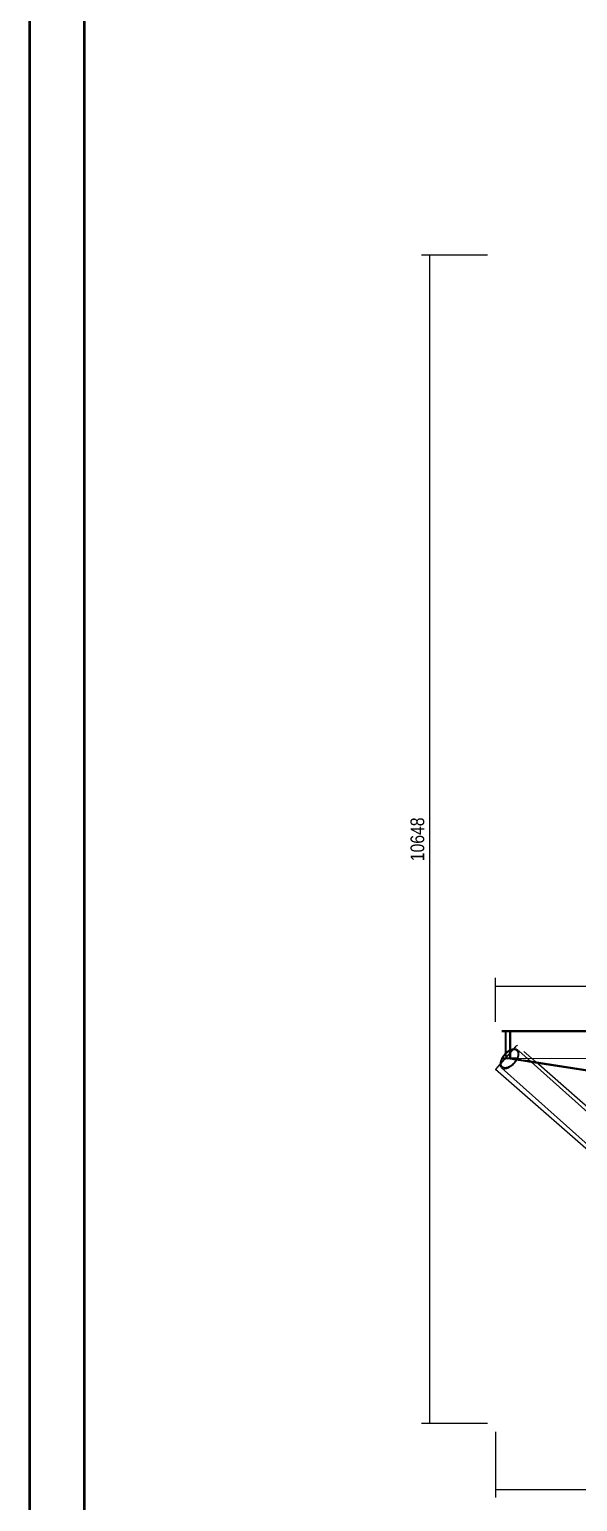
# Model space of a CAD drawing. Header units: millimetres. Extents: x -11795 to 47768, y 22971 to 65021.
# Drawn here: x -11795 to -6798, y 30562 to 43978 of the extents above; entities that cross this region are included whole.
import ezdxf

# ---------------------------------------------------------------- set-up
doc = ezdxf.new("R2010")
doc.units = ezdxf.units.MM
doc.linetypes.add('HIDDEN_50', pattern=[225, 150, -75])
for name, color, linetype, lineweight in [('DIMENSIONS', 3, 'Continuous', 18), ('FRAME', 7, 'Continuous', 50), ('PLATE_HIDDEN', 8, 'HIDDEN_50', 18), ('PLATE_VISIBLE', 7, 'Continuous', 35), ('PROFILE_HIDDEN', 9, 'HIDDEN_50', 18), ('PROFILE_VISIBLE', 4, 'Continuous', 25)]:
    doc.layers.add(name, color=color, linetype=linetype, lineweight=lineweight)
doc.styles.add('OpenSansCondensed-Light', font='OpenSansCondensed-Light.ttf')
doc.dimstyles.new('DIM_1_50', dxfattribs={"dimscale": 50, "dimtxt": 2.5, "dimasz": 2.5, "dimexe": 1.5, "dimexo": 1.5, "dimgap": 1, "dimtad": 1, "dimdec": 0, "dimzin": 12, "dimdsep": 46, "dimtxsty": 'OpenSansCondensed-Light', "dimtsz": 0.00125, "dimcen": 2.5, "dimclrd": 3, "dimclre": 3, "dimclrt": 3, "dimazin": 3, "dimtfac": 0.5, "dimtmove": 2, "dimatfit": 3})

msp = doc.modelspace()

# ---------------------------------------------------------------- linework, layer by layer
at = {"layer": 'FRAME'}
for points in [[(-11794.6, 22971.3), (47655.4, 22971.3), (47655.4, 65021.3), (-11794.6, 65021.3)], [(-11294.6, 23471.3), (47155.4, 23471.3), (47155.4, 64521.3), (-11294.6, 64521.3)]]:
    msp.add_lwpolyline(points, close=True, dxfattribs=at)
at = {"layer": 'PLATE_HIDDEN'}
for p, q in [((-7451.9, 34605.7), (-7451.9, 34620.3)), ((-7413.3, 34634.6), (-7413.3, 34664.6)), ((-7413.3, 34664.6), (-7413.3, 34634.6)), ((-7413.3, 34664.6), (-7413.3, 34599.6)), ((-7413.3, 34599.6), (-7413.3, 34614.6)), ((-7413.3, 34614.6), (-7413.3, 34599.6)), ((-7483.3, 34599.6), (-7338.3, 34599.6)), ((-7249.5, 34574), (-7451.9, 34605.7)), ((-5913.3, 34599.6), (-7413.3, 34599.6)), ((-7413.3, 34599.6), (-7240.5, 34572.6)), ((-7240.5, 34572.6), (-7413.3, 34599.6)), ((-7413.3, 34599.6), (-7240.5, 34572.6)), ((-7191.1, 34564.9), (-7413.3, 34599.6)), ((-7359, 34591.1), (-7339.2, 34588.1)), ((-7339.2, 34588.1), (-7359, 34591.1)), ((-7359, 34591.1), (-7339.2, 34588.1)), ((-7339.2, 34588.1), (-7359, 34591.1)), ((-5631.3, 34599.6), (-7338.3, 34599.6)), ((-7338.3, 34599.6), (-5631.3, 34599.6)), ((-7309.6, 34583.4), (-7289.9, 34580.3)), ((-7289.9, 34580.3), (-7309.6, 34583.4)), ((-7309.6, 34583.4), (-7289.9, 34580.3)), ((-7289.9, 34580.3), (-7309.6, 34583.4)), ((-7220.7, 34569.5), (-7201, 34566.4)), ((-7191.1, 34564.9), (-7220.7, 34569.5)), ((-7220.7, 34569.5), (-7191.1, 34564.9)), ((-7180.4, 34563.2), (-7219.9, 34569.4))]:
    msp.add_line(p, q, dxfattribs=at)
at = {"layer": 'PLATE_VISIBLE'}
for p, q in [((-7338.3, 34849.6), (-7488.3, 34849.6)), ((-7488.3, 34849.6), (-7338.3, 34849.6)), ((-7451.9, 34620.3), (-7451.9, 34849.6)), ((-7451.9, 34849.6), (-3753.9, 34848.8)), ((-7413.3, 34664.6), (-7413.3, 34849.6)), ((-7413.3, 34849.6), (-5913.3, 34849.6)), ((-7413.3, 34599.6), (-7413.3, 34849.6)), ((-7413.3, 34849.6), (-7413.3, 34664.6)), ((-7413.3, 34849.6), (-7413.3, 34664.6)), ((-3748.9, 34848.8), (-7413.3, 34849.6)), ((-7413.3, 34849.6), (-7413.3, 34599.6)), ((-7338.3, 34849.6), (-3750, 34849.6)), ((-3750, 34849.6), (-7338.3, 34849.6)), ((-3750, 34849.6), (-7338.3, 34849.6)), ((-7338.3, 34849.6), (-3750, 34849.6)), ((-3750, 34849.6), (-7338.3, 34849.6)), ((-7338.3, 34849.6), (-3750, 34849.6)), ((-7413.3, 34614.6), (-7413.3, 34634.6)), ((-7413.3, 34634.6), (-7413.3, 34614.6)), ((-7338.3, 34599.6), (-7488.3, 34599.6)), ((-7488.3, 34599.6), (-7483.3, 34599.6)), ((-7413.3, 34599.6), (-7359, 34591.1)), ((-7413.3, 34599.6), (-3750, 34026.3)), ((-7359, 34591.1), (-7413.3, 34599.6)), ((-7413.3, 34599.6), (-7359, 34591.1)), ((-7359, 34591.1), (-7413.3, 34599.6)), ((-7339.2, 34588.1), (-7309.6, 34583.4)), ((-7309.6, 34583.4), (-7339.2, 34588.1)), ((-7339.2, 34588.1), (-7309.6, 34583.4)), ((-7309.6, 34583.4), (-7339.2, 34588.1)), ((-7289.9, 34580.3), (-3750, 34026.3)), ((-3750, 34026.3), (-7289.9, 34580.3)), ((-7289.9, 34580.3), (-3750, 34026.3)), ((-3750, 34026.3), (-7289.9, 34580.3)), ((-7219.9, 34569.4), (-7249.5, 34574)), ((-7240.5, 34572.6), (-7220.7, 34569.5)), ((-7220.7, 34569.5), (-7240.5, 34572.6)), ((-7240.5, 34572.6), (-7220.7, 34569.5)), ((-7201, 34566.4), (-3750, 34026.3)), ((-3750, 34026.3), (-7191.1, 34564.9)), ((-7191.1, 34564.9), (-3750, 34026.3)), ((-3750, 34026.3), (-7191.1, 34564.9)), ((-3750, 34026.3), (-7180.4, 34563.2))]:
    msp.add_line(p, q, dxfattribs=at)
at = {"layer": 'PROFILE_HIDDEN'}
for p, q in [((-7449.7, 34611), (-7444.8, 34616.6)), ((-7444.5, 34617.1), (-7449.6, 34611.3)), ((-7444.8, 34616.6), (-7439.8, 34622.2)), ((-7439.4, 34622.8), (-7444.5, 34617.1)), ((-7441.4, 34614.9), (-7443.8, 34612.2)), ((-7443.7, 34612), (-7441.3, 34614.8)), ((-7438.9, 34617.8), (-7441.4, 34614.9)), ((-7441.3, 34614.8), (-7438.6, 34617.8)), ((-7439.8, 34622.2), (-7435, 34627.6)), ((-7434.4, 34628.5), (-7439.4, 34622.8)), ((-7436.4, 34620.6), (-7438.9, 34617.8)), ((-7438.6, 34617.8), (-7433.6, 34623.6)), ((-7435, 34627.7), (-7430.1, 34633.2)), ((-7429.3, 34634.3), (-7434.4, 34628.6)), ((-7433.6, 34623.6), (-7431.2, 34626.3)), ((-7431.7, 34625.9), (-7432.8, 34624.6)), ((-7429.1, 34628.9), (-7431.7, 34625.9)), ((-7431.2, 34626.3), (-7429.9, 34627.8)), ((-7430.1, 34633.2), (-7425.5, 34638.4)), ((-7424.5, 34639.7), (-7429.3, 34634.3)), ((-7424.4, 34634.4), (-7429.1, 34628.9)), ((-7426.1, 34632.2), (-7423.6, 34635)), ((-7425.3, 34638.6), (-7420.6, 34644)), ((-7422.2, 34636.8), (-7424.4, 34634.4)), ((-7419.4, 34645.5), (-7424.3, 34639.9)), ((-7423.6, 34635), (-7422.5, 34636.3)), ((-7420.9, 34638.3), (-7422.2, 34636.8)), ((-7420.6, 34644), (-7416.2, 34648.9)), ((-7420, 34639.1), (-7418.7, 34640.7)), ((-7414.8, 34650.7), (-7419.4, 34645.5)), ((-7418.7, 34640.7), (-7413.8, 34646.2)), ((-7415, 34645.1), (-7417.3, 34642.4)), ((-7415.9, 34649.2), (-7411.4, 34654.3)), ((-7414, 34646.2), (-7415, 34645.1)), ((-7409.8, 34656.3), (-7414.6, 34650.9)), ((-7413.8, 34646.2), (-7411.8, 34648.6)), ((-7412.2, 34670.5), (-7411.1, 34671.1)), ((-7411.8, 34648.6), (-7409.1, 34651.6)), ((-7410.5, 34650.3), (-7411.8, 34648.8)), ((-7411.4, 34654.3), (-7407.2, 34659)), ((-7411.1, 34671.1), (-7409, 34672.1)), ((-7406.1, 34655.4), (-7410.5, 34650.3)), ((-7407.9, 34680.4), (-7410.2, 34679.4)), ((-7405.5, 34661.1), (-7409.8, 34656.3)), ((-7409.1, 34651.6), (-7404.5, 34657)), ((-7409, 34672.1), (-7404.8, 34673.9)), ((-7405.7, 34681.4), (-7407.9, 34680.4)), ((-7406.9, 34659.3), (-7402.6, 34664.2)), ((-7404.3, 34657.4), (-7406.1, 34655.4)), ((-7403.4, 34682.3), (-7405.7, 34681.4)), ((-7400.7, 34666.6), (-7405.2, 34661.5)), ((-7404.8, 34673.9), (-7402.7, 34674.6)), ((-7404.5, 34657), (-7402.6, 34659.1)), ((-7401.8, 34660.3), (-7404.3, 34657.4)), ((-7399, 34684), (-7403.4, 34682.3)), ((-7402.7, 34674.6), (-7400.6, 34675.4)), ((-7402.6, 34664.2), (-7398.8, 34668.4)), ((-7402.6, 34659.1), (-7400, 34662.2)), ((-7397.6, 34665.2), (-7401.8, 34660.3)), ((-7396.7, 34671.1), (-7400.7, 34666.6)), ((-7400.6, 34675.4), (-7396.4, 34676.8)), ((-7400, 34662.2), (-7395.6, 34667.2)), ((-7396.8, 34684.7), (-7399, 34684)), ((-7398.8, 34668.4), (-7398.4, 34668.8)), ((-7398.4, 34668.8), (-7394.4, 34673.3)), ((-7396, 34667), (-7397.6, 34665.2)), ((-7394.6, 34685.4), (-7396.8, 34684.7)), ((-7396.3, 34671.5), (-7396.7, 34671.1)), ((-7396.4, 34676.8), (-7394.4, 34677.3)), ((-7392.1, 34676.2), (-7396.3, 34671.5)), ((-7393.6, 34669.8), (-7396, 34667)), ((-7395.6, 34667.2), (-7393.9, 34669.2)), ((-7390.2, 34686.6), (-7394.6, 34685.4)), ((-7394.4, 34677.3), (-7392.3, 34677.9)), ((-7394.4, 34673.3), (-7390.9, 34677.2)), ((-7393.9, 34669.2), (-7391.4, 34672.1)), ((-7389.8, 34674.3), (-7393.6, 34669.8)), ((-7392.3, 34677.9), (-7388.3, 34678.7)), ((-7388.4, 34680.3), (-7392.1, 34676.2)), ((-7391.4, 34672.1), (-7387.3, 34676.8)), ((-7390.9, 34677.2), (-7390.5, 34677.7)), ((-7390.5, 34677.7), (-7386.8, 34681.8)), ((-7388.2, 34687.1), (-7390.2, 34686.6)), ((-7388.4, 34675.9), (-7389.8, 34674.3)), ((-7388, 34680.8), (-7388.4, 34680.3)), ((-7386.1, 34678.5), (-7388.4, 34675.9)), ((-7388.3, 34678.7), (-7386.5, 34679)), ((-7386, 34687.6), (-7388.2, 34687.1)), ((-7384, 34685.1), (-7388, 34680.8)), ((-7387.3, 34676.8), (-7385.9, 34678.5)), ((-7386.8, 34681.8), (-7383.7, 34685.2)), ((-7386.5, 34679), (-7384.3, 34679.3)), ((-7382.6, 34682.6), (-7386.1, 34678.5)), ((-7381.8, 34688.3), (-7386, 34687.6)), ((-7385.9, 34678.5), (-7383.4, 34681.3)), ((-7384.3, 34679.3), (-7380.5, 34679.6)), ((-7380.7, 34688.8), (-7384, 34685.1)), ((-7383.7, 34685.2), (-7383.3, 34685.7)), ((-7383.4, 34681.3), (-7379.7, 34685.7)), ((-7383.3, 34685.7), (-7380, 34689.4)), ((-7381.4, 34684), (-7382.6, 34682.6)), ((-7380, 34688.5), (-7381.8, 34688.3)), ((-7379.3, 34686.5), (-7381.4, 34684)), ((-7380.3, 34689.3), (-7380.7, 34688.8)), ((-7380.5, 34679.6), (-7378.9, 34679.7)), ((-7376.7, 34693.2), (-7380.3, 34689.3)), ((-7380, 34689.4), (-7377.3, 34692.3)), ((-7377.7, 34688.7), (-7380, 34688.5)), ((-7379.7, 34685.7), (-7378.4, 34687.2)), ((-7376.2, 34690.1), (-7379.3, 34686.5)), ((-7378.9, 34679.7), (-7376.8, 34679.7)), ((-7378.4, 34687.2), (-7376.2, 34689.8)), ((-7373.8, 34688.9), (-7377.7, 34688.7)), ((-7377.3, 34692.3), (-7376.8, 34692.8)), ((-7376.8, 34692.8), (-7373.9, 34696)), ((-7376.8, 34679.7), (-7373.2, 34679.6)), ((-7373.8, 34696.4), (-7376.7, 34693.2)), ((-7376.2, 34689.8), (-7372.9, 34693.7)), ((-7375.2, 34691.3), (-7376.2, 34690.1)), ((-7373.4, 34693.5), (-7375.2, 34691.3)), ((-7373.9, 34696), (-7371.6, 34698.5)), ((-7373.4, 34696.9), (-7373.8, 34696.4)), ((-7372.1, 34688.8), (-7373.8, 34688.9)), ((-7370.2, 34700.3), (-7373.4, 34696.9)), ((-7370.7, 34696.6), (-7373.4, 34693.5)), ((-7373.2, 34679.6), (-7371.8, 34679.4)), ((-7372.9, 34693.7), (-7371.8, 34695)), ((-7369.9, 34688.8), (-7372.1, 34688.8)), ((-7371.8, 34695), (-7369.8, 34697.4)), ((-7371.8, 34679.4), (-7369.8, 34679.1)), ((-7371.6, 34698.5), (-7371.2, 34698.9)), ((-7371.2, 34698.9), (-7368.8, 34701.6)), ((-7369.9, 34697.6), (-7370.7, 34696.6)), ((-7367.8, 34703.1), (-7370.2, 34700.3)), ((-7368.3, 34699.5), (-7369.9, 34697.6)), ((-7366.2, 34688.5), (-7369.9, 34688.8)), ((-7369.8, 34697.4), (-7366.9, 34700.8)), ((-7369.8, 34679.1), (-7366.5, 34678.5)), ((-7368.8, 34701.6), (-7366.9, 34703.6)), ((-7366.1, 34702.1), (-7368.3, 34699.5)), ((-7367.3, 34703.6), (-7367.8, 34703.1)), ((-7364.6, 34706.5), (-7367.3, 34703.6)), ((-7366.9, 34703.6), (-7366.5, 34704)), ((-7366.9, 34700.8), (-7366, 34701.8)), ((-7366.5, 34704), (-7364.5, 34706.1)), ((-7366.5, 34678.5), (-7365.2, 34678.1)), ((-7364.7, 34688.2), (-7366.2, 34688.5)), ((-7365.5, 34702.9), (-7366.1, 34702.1)), ((-7366, 34701.8), (-7364.2, 34704)), ((-7364.2, 34704.5), (-7365.5, 34702.9)), ((-7365.2, 34678.1), (-7363.4, 34677.5)), ((-7362.7, 34687.9), (-7364.7, 34688.2)), ((-7362.6, 34708.7), (-7364.6, 34706.5)), ((-7364.5, 34706.1), (-7363.1, 34707.6)), ((-7364.2, 34704), (-7361.8, 34706.9)), ((-7362.5, 34706.5), (-7364.2, 34704.5)), ((-7363.4, 34677.5), (-7360.4, 34676.4)), ((-7362.8, 34708), (-7361.3, 34709.5)), ((-7359.3, 34687.1), (-7362.7, 34687.9)), ((-7362.1, 34709.2), (-7362.6, 34708.7)), ((-7362.1, 34707.1), (-7362.5, 34706.5)), ((-7359.9, 34711.6), (-7362.1, 34709.2)), ((-7361.1, 34708.3), (-7362.1, 34707.1)), ((-7361.8, 34706.9), (-7361.1, 34707.7)), ((-7361.3, 34709.5), (-7360.3, 34710.5)), ((-7359.9, 34709.8), (-7361.1, 34708.3)), ((-7361.1, 34707.7), (-7359.6, 34709.5)), ((-7360.4, 34676.4), (-7359.3, 34675.8)), ((-7360.1, 34710.7), (-7359.1, 34711.7)), ((-7358.3, 34713.3), (-7359.9, 34711.6)), ((-7359.6, 34709.5), (-7357.6, 34711.9)), ((-7359, 34711), (-7359.6, 34710.1)), ((-7358, 34686.6), (-7359.3, 34687.1)), ((-7359.3, 34675.8), (-7357.6, 34674.9)), ((-7359.1, 34711.7), (-7358.6, 34712.2)), ((-7358.3, 34711.9), (-7359, 34711)), ((-7358.4, 34712.3), (-7358, 34712.7)), ((-7357.9, 34713.7), (-7358.3, 34713.3)), ((-7358, 34712.4), (-7358.2, 34712)), ((-7356, 34686), (-7358, 34686.6)), ((-7356.2, 34715.5), (-7357.9, 34713.7)), ((-7357.6, 34711.9), (-7357.1, 34712.5)), ((-7357.6, 34674.9), (-7355, 34673.3)), ((-7357.1, 34712.5), (-7355.9, 34713.9)), ((-7355, 34716.7), (-7356.2, 34715.5)), ((-7353, 34684.7), (-7356, 34686)), ((-7355.9, 34713.9), (-7354.5, 34715.7)), ((-7355, 34673.3), (-7354.1, 34672.6)), ((-7353.5, 34718.3), (-7354.7, 34717.1)), ((-7354.5, 34715.7), (-7354.2, 34716.2)), ((-7354.2, 34716.2), (-7353.3, 34717.2)), ((-7354.1, 34672.6), (-7353.4, 34672)), ((-7352.7, 34719), (-7353.5, 34718.3)), ((-7353.3, 34717.2), (-7352.4, 34718.4)), ((-7351.8, 34684.1), (-7353, 34684.7)), ((-7351.8, 34719.9), (-7352.5, 34719.2)), ((-7352.2, 34718.7), (-7351.7, 34719.3)), ((-7350.1, 34683.1), (-7351.8, 34684.1)), ((-7351.7, 34719.3), (-7351.4, 34719.9)), ((-7175, 34565.3), (-7351.2, 34720.2)), ((-7347.4, 34681.3), (-7350.1, 34683.1)), ((-7346.5, 34680.6), (-7347.4, 34681.3)), ((-7345.7, 34679.9), (-7346.5, 34680.6)), ((-7222, 34569.3), (-7341.1, 34675.9)), ((-7502.3, 34550.6), (-7500.3, 34552.9)), ((-7500.3, 34552.9), (-7499.9, 34553.4)), ((-7498.1, 34555.7), (-7500, 34553.4)), ((-7499.9, 34553.4), (-7498.1, 34555.5)), ((-7498.3, 34550.3), (-7497.4, 34551.3)), ((-7495.9, 34558.2), (-7498.1, 34555.7)), ((-7497.4, 34551.3), (-7493, 34556.3)), ((-7489.1, 34566), (-7493.3, 34561.2)), ((-7491.1, 34558.6), (-7493.3, 34556.2)), ((-7493, 34556.3), (-7490.4, 34559.2)), ((-7491.6, 34562.9), (-7487.7, 34567.5)), ((-7488.7, 34561.4), (-7491.1, 34558.6)), ((-7490.4, 34559.2), (-7488.4, 34561.5)), ((-7484.4, 34571.4), (-7489.1, 34566)), ((-7486.8, 34563.5), (-7488.7, 34561.4)), ((-7488.4, 34561.5), (-7483.7, 34566.7)), ((-7487.7, 34567.5), (-7485.4, 34570.1)), ((-7482.3, 34568.6), (-7486.8, 34563.5)), ((-7481.9, 34574.4), (-7484.1, 34571.8)), ((-7483.7, 34566.7), (-7481.1, 34569.7)), ((-7481, 34570), (-7482.3, 34568.6)), ((-7481.1, 34569.7), (-7478.9, 34572.1)), ((-7480.7, 34575.5), (-7478.6, 34577.9)), ((-7478.9, 34572.1), (-7476.5, 34574.9)), ((-7477.7, 34573.8), (-7478.7, 34572.6)), ((-7478.6, 34577.9), (-7473.9, 34583.3)), ((-7473, 34579.1), (-7477.7, 34573.8)), ((-7474.8, 34582.5), (-7477.2, 34579.7)), ((-7472.2, 34585.5), (-7474.6, 34582.8)), ((-7471.7, 34580.5), (-7473, 34579.1)), ((-7472.7, 34579.1), (-7471.4, 34580.6)), ((-7471.4, 34586.2), (-7469.2, 34588.7)), ((-7471.4, 34580.6), (-7469.1, 34583.2)), ((-7468.2, 34584.4), (-7469.3, 34583.2)), ((-7469.2, 34588.7), (-7464.4, 34594.2)), ((-7469.1, 34583.2), (-7466.6, 34586.1)), ((-7465.8, 34587.2), (-7468.2, 34584.4)), ((-7464.9, 34593.9), (-7467.4, 34591)), ((-7462.2, 34596.9), (-7464.7, 34594.1)), ((-7464.2, 34594.4), (-7461.8, 34597.1)), ((-7462.8, 34590.4), (-7461.5, 34591.9)), ((-7460.9, 34592.8), (-7462.1, 34591.3)), ((-7461.5, 34591.9), (-7459, 34594.6)), ((-7458.5, 34595.4), (-7460.9, 34592.8)), ((-7459, 34594.6), (-7453.9, 34600.4)), ((-7453.6, 34601), (-7458.5, 34595.4)), ((-7454.7, 34605.4), (-7457.3, 34602.5)), ((-7457, 34602.6), (-7454.6, 34605.4)), ((-7449.6, 34611.3), (-7454.6, 34605.5)), ((-7454.5, 34605.5), (-7449.7, 34611)), ((-7453.9, 34600.4), (-7451.4, 34603.3)), ((-7451.1, 34603.8), (-7453.6, 34601)), ((-7451.4, 34603.3), (-7448.8, 34606.2)), ((-7448.7, 34606.6), (-7451.1, 34603.8)), ((-7448.8, 34606.2), (-7443.7, 34612)), ((-7443.8, 34612.2), (-7448.7, 34606.6))]:
    msp.add_line(p, q, dxfattribs=at)
at = {"layer": 'PROFILE_VISIBLE'}
for p, q in [((-7481.7, 34614.6), (-7484.6, 34609.8)), ((-7479.6, 34617.6), (-7481.7, 34614.6)), ((-7478.5, 34619.3), (-7479.6, 34617.6)), ((-7475.2, 34623.9), (-7478.5, 34619.3)), ((-7473, 34626.8), (-7475.2, 34623.9)), ((-7475.1, 34613.2), (-7473.1, 34616.1)), ((-7473.1, 34616.1), (-7472.1, 34617.6)), ((-7471.7, 34628.5), (-7473, 34626.8)), ((-7472.1, 34617.6), (-7468.9, 34622)), ((-7468.1, 34633), (-7471.7, 34628.5)), ((-7468.9, 34622), (-7466.8, 34624.7)), ((-7465.8, 34635.7), (-7468.1, 34633)), ((-7466.8, 34624.7), (-7465.6, 34626.3)), ((-7464.4, 34637.4), (-7465.8, 34635.7)), ((-7465.6, 34626.3), (-7462.1, 34630.6)), ((-7460.5, 34641.6), (-7464.4, 34637.4)), ((-7462.1, 34630.6), (-7459.9, 34633.1)), ((-7458.1, 34644.1), (-7460.5, 34641.6)), ((-7459.9, 34633.1), (-7458.5, 34634.7)), ((-7458.5, 34634.7), (-7454.8, 34638.7)), ((-7456.5, 34645.8), (-7458.1, 34644.1)), ((-7452.3, 34649.8), (-7456.5, 34645.8)), ((-7454.8, 34638.7), (-7452.5, 34641)), ((-7452.5, 34641), (-7451, 34642.6)), ((-7449.9, 34652.1), (-7452.3, 34649.8)), ((-7451, 34642.6), (-7447, 34646.3)), ((-7448.1, 34653.7), (-7449.9, 34652.1)), ((-7443.8, 34657.4), (-7448.1, 34653.7)), ((-7447, 34646.3), (-7444.7, 34648.4)), ((-7444.7, 34648.4), (-7443, 34649.9)), ((-7441.4, 34659.4), (-7443.8, 34657.4)), ((-7443, 34649.9), (-7438.9, 34653.4)), ((-7439.5, 34661), (-7441.4, 34659.4)), ((-7435, 34664.4), (-7439.5, 34661)), ((-7438.9, 34653.4), (-7436.5, 34655.2)), ((-7436.5, 34655.2), (-7434.7, 34656.6)), ((-7434, 34623.3), (-7436.4, 34620.6)), ((-7432.6, 34666.1), (-7435, 34664.4)), ((-7434.7, 34656.6), (-7430.5, 34659.7)), ((-7432.8, 34624.6), (-7434, 34623.3)), ((-7430.6, 34667.5), (-7432.6, 34666.1)), ((-7426.1, 34670.5), (-7430.6, 34667.5)), ((-7430.5, 34659.7), (-7428.2, 34661.3)), ((-7429.9, 34627.8), (-7428.5, 34629.4)), ((-7428.5, 34629.4), (-7426.1, 34632.2)), ((-7428.2, 34661.3), (-7426.2, 34662.6)), ((-7426.2, 34662.6), (-7421.9, 34665.3)), ((-7423.6, 34672), (-7426.1, 34670.5)), ((-7421.5, 34673.3), (-7423.6, 34672)), ((-7422.5, 34636.3), (-7421.4, 34637.6)), ((-7421.9, 34665.3), (-7419.7, 34666.6)), ((-7417, 34675.9), (-7421.5, 34673.3)), ((-7421.4, 34637.6), (-7420, 34639.1)), ((-7419.6, 34639.8), (-7420.9, 34638.3)), ((-7419.7, 34666.6), (-7417.6, 34667.8)), ((-7417.3, 34642.4), (-7419.6, 34639.8)), ((-7417.6, 34667.8), (-7413.3, 34670)), ((-7414.6, 34677.1), (-7417, 34675.9)), ((-7412.4, 34678.3), (-7414.6, 34677.1)), ((-7413.1, 34647.3), (-7414, 34646.2)), ((-7413.3, 34670), (-7412.2, 34670.5)), ((-7411.8, 34648.8), (-7413.1, 34647.3)), ((-7410.2, 34679.4), (-7412.4, 34678.3)), ((-7353.4, 34672), (-7352.6, 34671.4)), ((-7352.6, 34671.4), (-7350.4, 34669.3)), ((-7350.4, 34669.3), (-7349.7, 34668.5)), ((-7349.7, 34668.5), (-7348.4, 34667)), ((-7348.4, 34667), (-7346.6, 34664.4)), ((-7346.6, 34664.4), (-7346.1, 34663.5)), ((-7346.1, 34663.5), (-7345, 34661.6)), ((-7344.6, 34616.1), (-7346, 34611.7)), ((-7344.9, 34679.3), (-7345.7, 34679.9)), ((-7345, 34661.6), (-7343.7, 34658.7)), ((-7342.6, 34677), (-7344.9, 34679.3)), ((-7341.1, 34675.9), (-7344.9, 34679.3)), ((-7343.6, 34619.5), (-7344.6, 34616.1)), ((-7343.7, 34658.7), (-7343.4, 34657.7)), ((-7343.3, 34620.5), (-7343.6, 34619.5)), ((-7343.4, 34657.7), (-7342.6, 34655.6)), ((-7342.3, 34624.9), (-7343.3, 34620.5)), ((-7341.8, 34676.1), (-7342.6, 34677)), ((-7342.6, 34655.6), (-7341.7, 34652.2)), ((-7341.7, 34628.1), (-7342.3, 34624.9)), ((-7340.5, 34674.5), (-7341.8, 34676.1)), ((-7341.7, 34652.2), (-7341.5, 34651.2)), ((-7341.5, 34629.1), (-7341.7, 34628.1)), ((-7341.5, 34651.2), (-7341.1, 34648.7)), ((-7340.9, 34633.3), (-7341.5, 34629.1)), ((-7341.1, 34648.7), (-7340.7, 34645.1)), ((-7340.7, 34636.3), (-7340.9, 34633.3)), ((-7340.7, 34645.1), (-7340.7, 34644)), ((-7340.7, 34644), (-7340.5, 34641.3)), ((-7340.6, 34637.4), (-7340.7, 34636.3)), ((-7340.5, 34641.3), (-7340.6, 34637.4)), ((-7338.6, 34671.8), (-7340.5, 34674.5)), ((-7338.1, 34670.8), (-7338.6, 34671.8)), ((-7338.5, 34611.9), (-7337.2, 34615.6)), ((-7337, 34668.9), (-7338.1, 34670.8)), ((-7337.2, 34615.6), (-7336.9, 34616.6)), ((-7335.5, 34665.8), (-7337, 34668.9)), ((-7336.9, 34616.6), (-7335.4, 34621.3)), ((-7335.2, 34664.7), (-7335.5, 34665.8)), ((-7335.4, 34621.3), (-7334.5, 34624.9)), ((-7334.3, 34662.5), (-7335.2, 34664.7)), ((-7334.5, 34624.9), (-7334.3, 34625.9)), ((-7333.4, 34659), (-7334.3, 34662.5)), ((-7334.3, 34625.9), (-7333.3, 34630.5)), ((-7333.2, 34657.9), (-7333.4, 34659)), ((-7333.3, 34630.5), (-7332.8, 34633.8)), ((-7332.7, 34655.4), (-7333.2, 34657.9)), ((-7332.8, 34633.8), (-7332.6, 34634.9)), ((-7332.2, 34651.6), (-7332.7, 34655.4)), ((-7332.6, 34634.9), (-7332.1, 34639.3)), ((-7332.1, 34650.4), (-7332.2, 34651.6)), ((-7331.9, 34647.6), (-7332.1, 34650.4)), ((-7332.1, 34639.3), (-7332, 34642.4)), ((-7332, 34642.4), (-7331.9, 34643.5)), ((-7331.9, 34643.5), (-7331.9, 34647.6)), ((-4012, 31396.1), (-7544.6, 34500.1)), ((-7543.9, 34501.4), (-7544.4, 34500.7)), ((-7544.3, 34500.3), (-7543.8, 34500.8)), ((-7543.8, 34500.8), (-7543.2, 34501.3)), ((-7543.1, 34502.5), (-7543.7, 34501.7)), ((-7542, 34503.8), (-7543.1, 34502.5)), ((-7542.9, 34501.6), (-7541.9, 34502.6)), ((-7541.9, 34502.6), (-7540.9, 34503.6)), ((-7540.7, 34505.5), (-7541.8, 34504.2)), ((-7540.9, 34503.6), (-7540.5, 34504)), ((-7539.2, 34507.4), (-7540.7, 34505.5)), ((-7540.5, 34504), (-7538.9, 34505.7)), ((-7538.8, 34507.9), (-7539.2, 34507.4)), ((-7538.9, 34505.7), (-7537.6, 34507.1)), ((-7537.3, 34509.6), (-7538.8, 34507.9)), ((-7537.7, 34508.4), (-7537.3, 34508.9)), ((-7537.3, 34508.2), (-7537.7, 34507.8)), ((-7537.6, 34507.1), (-7537, 34507.7)), ((-7535.3, 34512.1), (-7537.3, 34509.6)), ((-7537.3, 34508.9), (-7536.5, 34509.9)), ((-7536.3, 34509.1), (-7537.2, 34508.3)), ((-7537, 34507.7), (-7534.9, 34510)), ((-7536.3, 34510.2), (-7535.5, 34511.3)), ((-7535.6, 34509.9), (-7536.3, 34509.1)), ((-7535.5, 34511.3), (-7534.2, 34512.9)), ((-7534.8, 34512.7), (-7535.3, 34512.1)), ((-7533.9, 34511.6), (-7535.2, 34510.2)), ((-7534.9, 34510), (-7533.3, 34511.6)), ((-7532.9, 34514.9), (-7534.8, 34512.7)), ((-7534.2, 34512.9), (-7533.8, 34513.3)), ((-7532.8, 34512.8), (-7533.9, 34511.6)), ((-7533.8, 34513.3), (-7532.6, 34514.8)), ((-7533.3, 34511.6), (-7532.6, 34512.5)), ((-7530.4, 34518), (-7532.9, 34514.9)), ((-7532.3, 34513.3), (-7532.8, 34512.8)), ((-7532.6, 34514.8), (-7530.8, 34517)), ((-7532.6, 34512.5), (-7530, 34515.3)), ((-7530.4, 34515.3), (-7532.3, 34513.3)), ((-7530.8, 34517), (-7530.4, 34517.5)), ((-7530.4, 34517.5), (-7528.7, 34519.5)), ((-7529.9, 34518.5), (-7530.4, 34518)), ((-7529, 34516.8), (-7530.4, 34515.3)), ((-7530, 34515.3), (-7528.1, 34517.3)), ((-7527.6, 34521.3), (-7529.9, 34518.5)), ((-7528.3, 34517.5), (-7529, 34516.8)), ((-7528.7, 34519.5), (-7526.4, 34522.3)), ((-7525.9, 34520.1), (-7528.3, 34517.5)), ((-7528.1, 34517.3), (-7527.1, 34518.4)), ((-7524.6, 34524.8), (-7527.6, 34521.3)), ((-7527.1, 34518.4), (-7524.1, 34521.7)), ((-7526.4, 34522.3), (-7526, 34522.8)), ((-7526, 34522.8), (-7523.9, 34525.3)), ((-7524.3, 34521.9), (-7525.9, 34520.1)), ((-7524.1, 34525.4), (-7524.6, 34524.8)), ((-7523.4, 34522.9), (-7524.3, 34521.9)), ((-7521.4, 34528.6), (-7524.1, 34525.4)), ((-7524.1, 34521.7), (-7522, 34524)), ((-7523.9, 34525.3), (-7521.1, 34528.5)), ((-7520.6, 34525.9), (-7523.4, 34522.9)), ((-7522, 34524), (-7520.9, 34525.3)), ((-7518, 34532.6), (-7521.4, 34528.6)), ((-7521.1, 34528.5), (-7520.7, 34529.1)), ((-7520.9, 34525.3), (-7517.4, 34529.1)), ((-7520.7, 34529.1), (-7518.2, 34532)), ((-7518.6, 34528.1), (-7520.6, 34525.9)), ((-7517.5, 34529.3), (-7518.6, 34528.1)), ((-7518.2, 34532), (-7515, 34535.8)), ((-7517.5, 34533.2), (-7518, 34532.6)), ((-7514.3, 34536.8), (-7517.5, 34533.2)), ((-7514.3, 34532.8), (-7517.5, 34529.3)), ((-7517.4, 34529.1), (-7515.2, 34531.6)), ((-7515.2, 34531.6), (-7513.8, 34533.1)), ((-7515, 34535.8), (-7514.5, 34536.3)), ((-7514.5, 34536.3), (-7511.6, 34539.8)), ((-7510.5, 34541.3), (-7514.3, 34536.8)), ((-7512.2, 34535.2), (-7514.3, 34532.8)), ((-7513.8, 34533.1), (-7509.9, 34537.4)), ((-7510.9, 34536.6), (-7512.2, 34535.2)), ((-7511.6, 34539.8), (-7508, 34543.9)), ((-7507.3, 34540.6), (-7510.9, 34536.6)), ((-7510.1, 34541.8), (-7510.5, 34541.3)), ((-7506.5, 34545.9), (-7510.1, 34541.8)), ((-7509.9, 34537.4), (-7507.5, 34540.1)), ((-7508, 34543.9), (-7507.6, 34544.5)), ((-7507.6, 34544.5), (-7504.2, 34548.3)), ((-7507.5, 34540.1), (-7505.9, 34541.9)), ((-7505, 34543.2), (-7507.3, 34540.6)), ((-7502.4, 34550.7), (-7506.5, 34545.9)), ((-7505.9, 34541.9), (-7501.7, 34546.5)), ((-7503.5, 34544.8), (-7505, 34543.2)), ((-7504.2, 34548.3), (-7502.3, 34550.6)), ((-7503.9, 34552.9), (-7504, 34549.7)), ((-7504, 34549.7), (-7503.9, 34545.7)), ((-7503.6, 34558.2), (-7503.9, 34553.9)), ((-7503.9, 34553.9), (-7503.9, 34552.9)), ((-7503.9, 34545.7), (-7503.8, 34544.9)), ((-7503.8, 34544.9), (-7503.5, 34541.8)), ((-7503.1, 34561.5), (-7503.6, 34558.2)), ((-7499.5, 34549.3), (-7503.5, 34544.8)), ((-7503.5, 34541.8), (-7502.9, 34538.1)), ((-7503, 34562.6), (-7503.1, 34561.5)), ((-7502.1, 34567.1), (-7503, 34562.6)), ((-7502.9, 34538.1), (-7502.7, 34537.4)), ((-7502.7, 34537.4), (-7502.1, 34534.5)), ((-7502, 34551.2), (-7502.4, 34550.7)), ((-7501.4, 34570.4), (-7502.1, 34567.1)), ((-7502.1, 34534.5), (-7501, 34531.1)), ((-7500, 34553.4), (-7502, 34551.2)), ((-7501.7, 34546.5), (-7499.2, 34549.3)), ((-7501.1, 34571.7), (-7501.4, 34570.4)), ((-7499.8, 34576.3), (-7501.1, 34571.7)), ((-7501, 34531.1), (-7500.8, 34530.6)), ((-7500.8, 34530.6), (-7499.7, 34527.9)), ((-7498.7, 34579.7), (-7499.8, 34576.3)), ((-7499.7, 34527.9), (-7498.2, 34524.9)), ((-7497.1, 34551.9), (-7499.5, 34549.3)), ((-7499.2, 34549.3), (-7498.3, 34550.3)), ((-7498.3, 34581), (-7498.7, 34579.7)), ((-7496.5, 34585.8), (-7498.3, 34581)), ((-7498.2, 34524.9), (-7497.9, 34524.5)), ((-7498.1, 34555.5), (-7496.2, 34557.6)), ((-7497.9, 34524.5), (-7496.4, 34522.1)), ((-7495.4, 34553.8), (-7497.1, 34551.9)), ((-7495.1, 34589.1), (-7496.5, 34585.8)), ((-7496.4, 34522.1), (-7494.4, 34519.5)), ((-7496.2, 34557.6), (-7492, 34562.5)), ((-7493.7, 34560.8), (-7495.9, 34558.2)), ((-7495.4, 34556), (-7495.2, 34560)), ((-7493.3, 34556.2), (-7495.4, 34553.8)), ((-7495.4, 34555.1), (-7495.4, 34556)), ((-7495.3, 34552.1), (-7495.4, 34555.1)), ((-7495, 34548.4), (-7495.3, 34552.1)), ((-7495.2, 34560), (-7494.8, 34563.1)), ((-7494.6, 34590.6), (-7495.1, 34589.1)), ((-7494.9, 34547.6), (-7495, 34548.4)), ((-7494.5, 34544.8), (-7494.9, 34547.6)), ((-7494.8, 34563.1), (-7494.7, 34564.1)), ((-7494.7, 34564.1), (-7494.1, 34568.3)), ((-7492.4, 34595.4), (-7494.6, 34590.6)), ((-7493.8, 34541.4), (-7494.5, 34544.8)), ((-7494.1, 34568.3), (-7493.4, 34571.5)), ((-7494.1, 34519.2), (-7492.2, 34517.2)), ((-7493.6, 34540.8), (-7493.8, 34541.4)), ((-7492.8, 34538.2), (-7493.6, 34540.8)), ((-7493.4, 34571.5), (-7493.1, 34572.6)), ((-7493.1, 34572.6), (-7492, 34577)), ((-7491.6, 34535.1), (-7492.8, 34538.2)), ((-7490.8, 34598.7), (-7492.4, 34595.4)), ((-7492.2, 34517.2), (-7489.8, 34515)), ((-7492, 34577), (-7491, 34580.2)), ((-7491.3, 34534.6), (-7491.6, 34535.1)), ((-7490.1, 34532.3), (-7491.3, 34534.6)), ((-7491, 34580.2), (-7490.6, 34581.4)), ((-7490, 34600.2), (-7490.8, 34598.7)), ((-7490.6, 34581.4), (-7489, 34585.9)), ((-7488.4, 34529.6), (-7490.1, 34532.3)), ((-7487.4, 34605), (-7490, 34600.2)), ((-5773.3, 32979), (-7489.8, 34515)), ((-7489.5, 34514.7), (-7487.2, 34513.1)), ((-7489, 34585.9), (-7487.8, 34589.1)), ((-7486.5, 34527.2), (-7488.1, 34529.2)), ((-7487.8, 34589.1), (-7487.2, 34590.4)), ((-7485.6, 34608.2), (-7487.4, 34605)), ((-7487.2, 34590.4), (-7485.2, 34595)), ((-7487.2, 34513.1), (-7484.4, 34511.4)), ((-7484.4, 34524.9), (-7486.5, 34527.2)), ((-7484.6, 34609.8), (-7485.6, 34608.2)), ((-7485.4, 34570.1), (-7483.2, 34572.7)), ((-7485.2, 34595), (-7483.7, 34598.1)), ((-7482.1, 34522.9), (-7484.1, 34524.7)), ((-7484.1, 34511.2), (-7481.4, 34509.9)), ((-7483.7, 34598.1), (-7483, 34599.6)), ((-7483, 34599.6), (-7480.5, 34604.1)), ((-7482.9, 34573), (-7480.7, 34575.5)), ((-7479.6, 34521.2), (-7482.1, 34522.9)), ((-7479.7, 34576.9), (-7481.9, 34574.4)), ((-7481.4, 34509.9), (-7478.3, 34508.7)), ((-7479.7, 34571.4), (-7481, 34570)), ((-7480.5, 34604.1), (-7478.8, 34607.1)), ((-7477.2, 34579.7), (-7479.7, 34576.9)), ((-7478.7, 34572.6), (-7479.7, 34571.4)), ((-7476.9, 34519.6), (-7479.3, 34521)), ((-7478.8, 34607.1), (-7477.9, 34608.7)), ((-7478, 34508.6), (-7475, 34507.8)), ((-7477.9, 34608.7), (-7475.1, 34613.2)), ((-7474.1, 34518.3), (-7476.9, 34519.6)), ((-7476.5, 34574.9), (-7474, 34577.6)), ((-7475, 34507.8), (-7471.5, 34507.1)), ((-7474, 34577.6), (-7472.7, 34579.1)), ((-7473.7, 34583.6), (-7471.4, 34586.2)), ((-7471, 34517.3), (-7473.7, 34518.2)), ((-7469.9, 34588.2), (-7472.2, 34585.5)), ((-7470.4, 34581.9), (-7471.7, 34580.5)), ((-7471.2, 34507), (-7467.9, 34506.6)), ((-7467.8, 34516.5), (-7471, 34517.3)), ((-7469.3, 34583.2), (-7470.4, 34581.9)), ((-7467.4, 34591), (-7469.9, 34588.2)), ((-7467.9, 34506.6), (-7464.1, 34506.4)), ((-7464.4, 34515.9), (-7467.5, 34516.4)), ((-7466.6, 34586.1), (-7464.1, 34588.9)), ((-7463.4, 34589.9), (-7465.8, 34587.2)), ((-7460.9, 34515.6), (-7464.4, 34515.9)), ((-7464.1, 34588.9), (-7462.8, 34590.4)), ((-7463.8, 34506.4), (-7460.2, 34506.5)), ((-7462.1, 34591.3), (-7463.4, 34589.9)), ((-7459.8, 34599.6), (-7462.2, 34596.9)), ((-7461.8, 34597.1), (-7459.5, 34599.8)), ((-7457.3, 34515.6), (-7460.7, 34515.6)), ((-7460.2, 34506.5), (-7456.2, 34506.8)), ((-7457.3, 34602.5), (-7459.8, 34599.6)), ((-7459.5, 34599.8), (-7457, 34602.6)), ((-7453.5, 34515.8), (-7457.3, 34515.6)), ((-7456, 34506.8), (-7452, 34507.4)), ((-7449.6, 34516.3), (-7453.3, 34515.8)), ((-7452, 34507.4), (-7447.8, 34508.2)), ((-7445.6, 34517), (-7449.6, 34516.3)), ((-7447.7, 34508.2), (-7443.5, 34509.2)), ((-7441.6, 34518), (-7445.5, 34517)), ((-7443.5, 34509.2), (-7439.2, 34510.6)), ((-7437.4, 34519.2), (-7441.6, 34518)), ((-7439.1, 34510.6), (-7434.7, 34512.1)), ((-7433.3, 34520.6), (-7437.4, 34519.2)), ((-7434.7, 34512.1), (-7430.2, 34513.9)), ((-7429, 34522.3), (-7433.3, 34520.6)), ((-7430.2, 34513.9), (-7425.7, 34515.9)), ((-7424.7, 34524.2), (-7429, 34522.3)), ((-7425.7, 34515.9), (-7421.3, 34518.1)), ((-7420.5, 34526.4), (-7424.7, 34524.2)), ((-7421.2, 34518.2), (-7416.7, 34520.7)), ((-7416.1, 34528.8), (-7420.4, 34526.4)), ((-7416.7, 34520.7), (-7412.3, 34523.3)), ((-7412, 34531.3), (-7416.1, 34528.8)), ((-7412.1, 34523.3), (-7407.6, 34526.2)), ((-7407.6, 34534.1), (-7411.8, 34531.3)), ((-7403.5, 34537), (-7407.6, 34534.1)), ((-7407.6, 34526.2), (-7403.3, 34529.2)), ((-7399.1, 34540.3), (-7403.3, 34537.1)), ((-7403.1, 34529.3), (-7398.6, 34532.6)), ((-7395.3, 34543.4), (-7399.1, 34540.3)), ((-7398.6, 34532.6), (-7394.5, 34535.9)), ((-7390.9, 34547.2), (-7395, 34543.6)), ((-7394.2, 34536.1), (-7389.9, 34539.7)), ((-7387.2, 34550.5), (-7390.9, 34547.2)), ((-7389.9, 34539.7), (-7386, 34543.2)), ((-7383, 34554.7), (-7386.9, 34550.8)), ((-7385.7, 34543.5), (-7381.5, 34547.5)), ((-7379.6, 34558.2), (-7383, 34554.7)), ((-7381.5, 34547.5), (-7377.8, 34551.2)), ((-7379.2, 34558.6), (-7379.6, 34558.2)), ((-7375.6, 34562.7), (-7379.2, 34558.6)), ((-7377.8, 34551.2), (-7377.4, 34551.6)), ((-7377.4, 34551.6), (-7373.5, 34555.8)), ((-7372.5, 34566.3), (-7375.6, 34562.7)), ((-7373.5, 34555.8), (-7370.1, 34559.6)), ((-7372, 34566.9), (-7372.5, 34566.3)), ((-7368.6, 34571.1), (-7372, 34566.9)), ((-7370.1, 34559.6), (-7369.7, 34560.1)), ((-7369.7, 34560.1), (-7366, 34564.6)), ((-7365.8, 34574.9), (-7368.6, 34571.1)), ((-7366, 34564.6), (-7362.9, 34568.5)), ((-7365.4, 34575.5), (-7365.8, 34574.9)), ((-7362.3, 34579.9), (-7365.4, 34575.5)), ((-7362.9, 34568.5), (-7362.4, 34569.1)), ((-7362.4, 34569.1), (-7359, 34573.7)), ((-7359.9, 34583.7), (-7362.3, 34579.9)), ((-7359.4, 34584.4), (-7359.9, 34583.7)), ((-7356.7, 34588.9), (-7359.4, 34584.4)), ((-7359, 34573.7), (-7356.3, 34577.7)), ((-7354.6, 34592.7), (-7356.7, 34588.9)), ((-7356.3, 34577.7), (-7355.8, 34578.4)), ((-7355.8, 34578.4), (-7352.7, 34583.1)), ((-7354.1, 34593.5), (-7354.6, 34592.7)), ((-7351.8, 34598), (-7354.1, 34593.5)), ((-7352.7, 34583.1), (-7350.3, 34587.1)), ((-7350.1, 34601.7), (-7351.8, 34598)), ((-7350.3, 34587.1), (-7349.9, 34587.9)), ((-7349.7, 34602.6), (-7350.1, 34601.7)), ((-7349.9, 34587.9), (-7347.2, 34592.7)), ((-7347.7, 34607.1), (-7349.7, 34602.6)), ((-7346.4, 34610.7), (-7347.7, 34607.1)), ((-7347.2, 34592.7), (-7345.2, 34596.6)), ((-7346, 34611.7), (-7346.4, 34610.7)), ((-7345.2, 34596.6), (-7344.7, 34597.5)), ((-7344.7, 34597.5), (-7342.4, 34602.3)), ((-7342.4, 34602.3), (-7340.8, 34606.2)), ((-7340.8, 34606.2), (-7340.3, 34607.1)), ((-7340.3, 34607.1), (-7338.5, 34611.9)), ((-5740.1, 33243.2), (-7222, 34569.3)), ((-5585, 33168.2), (-7175, 34565.3))]:
    msp.add_line(p, q, dxfattribs=at)

# ---------------------------------------------------------------- dimensions: what is measured, and where the dimension line sits
at = {"layer": 'DIMENSIONS'}
msp.add_linear_dim(base=(-8144.6, 31273.1), p1=(-7544.6, 31273.1), p2=(-7544.6, 41921.4), angle=90, dimstyle='DIM_1_50', dxfattribs=at).render()
for base, p1, p2 in [((-7544.6, 35260), (-7544.6, 34860), (10674.2, 34860)), ((-7544.6, 30673.1), (-7544.6, 31273.1), (10674.2, 31273.1))]:
    msp.add_linear_dim(base=base, p1=p1, p2=p2, dimstyle='DIM_1_50', dxfattribs=at).render()

doc.saveas('drawing.dxf')
